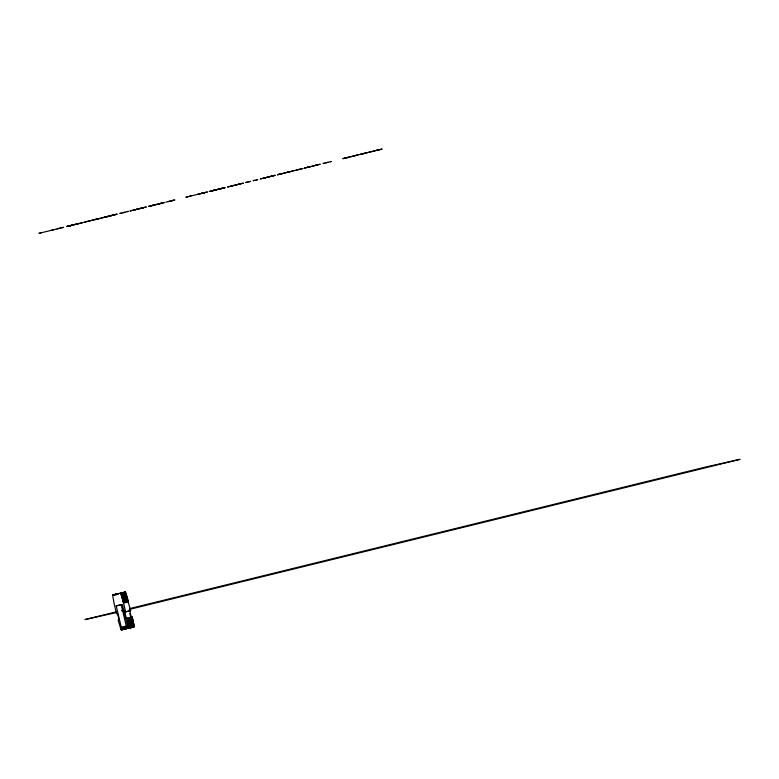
<?xml version="1.0" encoding="UTF-8"?>
<svg xmlns="http://www.w3.org/2000/svg" width="779" height="779" viewBox="0 0 779 779"><rect width="100%" height="100%" fill="white"/><g stroke="black" fill="none" stroke-linecap="round" stroke-linejoin="round"><path stroke-width="1.17" d="M116.207 605.906L122.322 604.533L127.766 626.657L128.827 628.322L127.211 618.107L126.315 618.312L124.776 612.051L130.668 610.619L125.273 592.03L112.838 594.893L112.702 595.594L114.289 604.387L116.616 613.871L117.512 613.677L119.051 619.938L118.155 620.133L120.745 628.838L121.875 629.87L116.207 605.906L121.203 604.679L126.87 628.643L125.994 628.176M133.112 626.608C135.361 627.046 132.352 619.071 132.206 616.88L131.31 617.085L129.772 610.824L124.776 612.051M125.273 592.03L112.721 595.166M345.681 157.962L346.674 157.709M77.686 223.836L78.212 223.719L74.648 224.605M288.23 172.091L288.746 171.974L277.431 174.759L278.609 174.457M104.357 217.292L116.977 214.186L111.67 215.501M217.896 189.365L224.985 187.642L217.643 189.463M272.387 175.996L271.189 176.297M114.085 214.907L112.478 215.306M220.496 188.752L222.093 188.352M327.443 162.451L323.022 163.532L324.483 163.201M346.431 157.806L348.194 157.368M76.693 224.089L67.179 226.416L70.879 225.501M68.075 226.202L66.887 226.504L82.447 222.687M77.121 223.992L83.392 222.453M98.787 218.636L87.121 221.499M134.913 209.765L133.793 210.048L135.575 209.619M124.815 212.248L122.556 212.794M265.191 177.748L263.37 178.206L265.522 177.69M281.034 173.873L277.684 174.681L282.573 173.493M281.423 173.756L280.382 174.019L281.531 173.756M287.655 172.247L289.876 171.701M308.601 167.076L307.179 167.436L309.536 166.872M315.953 165.294L317.18 164.982L315.271 165.44M328.037 162.305L325.778 162.85M343.432 158.507L357.97 154.943L355.75 155.479M345.623 157.991L342.809 158.663L359.002 154.709M353.724 155.985L354.786 155.722L353.315 156.082M361.388 154.135L379.753 149.568M71.035 225.482L69.906 225.764L72.038 225.238M76.128 224.235L77.725 223.846L76.556 224.109M106.022 216.864L104.24 217.312L116.977 214.186M68.834 226.007L71.989 225.248M107.638 216.474L101.173 218.071L107.521 216.523M136.9 209.269L132.742 210.281M141.291 208.217L143.385 207.691L140.288 208.441M159.529 203.738L161.565 203.222L158.653 203.932M202.267 193.221L207.477 191.955L200.622 193.611M214.79 190.134L209.181 191.517L217.672 189.453M106.83 216.659L108.583 216.241M109.635 216.007L113.812 214.965M127.464 211.596L119.81 213.475L121.261 213.144M136.432 209.395L138.38 208.908M139.275 208.714L146.374 206.961L136.276 209.454M156.053 204.565L148.565 206.416L154.836 204.896M172.86 200.466L174.847 199.969M197.379 194.419L201.907 193.299L201.264 193.455M216.591 189.687L212.248 190.767L224.985 187.642M235.628 185.003L230.331 186.308M236.3 184.876L243.408 183.114L227.517 186.999L229.542 186.551M267.509 177.174L260.244 178.975L267.324 177.242M268.424 176.979L275.201 175.304L269.281 176.745M301.006 168.975L302.992 168.478M311.668 166.326L304.18 168.176L310.996 166.521M312.7 166.102L320.247 164.233L310.451 166.648M327.501 162.431L330.686 161.652M50.703 230.487L53.878 229.708M57.062 228.88L63.586 227.322L61.59 227.77M95.087 219.551L100.608 218.227L84.336 222.181L86.333 221.733M127.22 211.654L128.418 211.362L127.941 211.479M138.253 208.947L139.918 208.529M155.917 204.595L164.632 202.482L151.564 205.685L153.921 205.12M174.292 200.115L165.781 202.18M199.278 193.932L185.869 197.223L187.856 196.785M235.19 185.12L237.05 184.662M266.798 177.378L274.753 175.402M282.144 173.61L302.437 168.615M292.982 170.942L289.788 171.701M330.442 161.701L331.377 161.477M365.254 153.181L359.927 154.446L370.726 151.808M375.945 150.513L382.138 149.032L370.979 151.759M198.596 194.098L205.12 192.501L202.852 193.056M299.282 169.394L296.254 170.114M111.017 215.637L111.962 215.413M136.598 209.376L129.918 210.973L131.924 210.525M112.789 594.932L117.833 593.666M112.741 595.029L117.736 593.802M120.278 593.257L125.351 592.098M112.702 595.36L117.697 594.124M120.355 593.325L125.438 592.206M115.691 594.854L117.697 594.367M120.453 593.432L125.546 592.371M120.55 593.598L125.653 592.585M120.667 593.812L125.779 592.848M120.784 594.075L125.916 593.16M120.92 594.387L126.052 593.51M121.057 594.737L126.198 593.91M121.212 595.137L126.364 594.348M121.368 595.575L121.534 596.052L126.519 594.825M121.534 596.052L121.699 596.568L126.695 595.331M121.699 596.568L121.875 597.113L126.87 595.886M121.875 597.113L122.05 597.688L127.045 596.461M122.05 597.688L122.235 598.301L127.23 597.074M122.235 598.301L122.42 598.934L127.415 597.707M122.42 598.934L122.605 599.587L127.6 598.36M122.605 599.587L122.79 600.268L127.785 599.041M122.79 600.268L122.975 600.95L127.97 599.723M122.975 600.95L123.16 601.651L128.155 600.424M123.16 601.651L123.345 602.362L128.331 601.135M123.345 602.362L123.52 603.082L128.516 601.855M116.85 611.739L84.96 619.578L116.353 612.557M121.582 610.58L123.939 609.996M129.85 608.545L706.339 466.855L740.05 459.318L129.304 609.421M122.215 611.164L124.582 610.58M126.315 618.312L132.206 616.88M127.386 618.828L132.372 617.601M127.552 619.539L132.547 618.312M127.717 620.24L132.703 619.013M127.873 620.941L132.858 619.714M128.019 621.623L133.014 620.396M128.155 622.294L133.151 621.067M128.292 622.937L133.277 621.71M128.408 623.56L133.404 622.333M128.516 624.154L133.511 622.927M128.613 624.719L133.608 623.492M128.701 625.255L133.696 624.028M121.475 627.319L126.461 626.092M128.778 625.751L133.774 624.524M121.553 627.679L126.549 626.452M121.641 628.03L126.626 626.803M128.847 626.209L133.832 624.982M121.709 628.371L126.704 627.144M128.895 626.628L133.891 625.401M121.767 628.682L126.763 627.455M128.934 627.007L133.92 625.78M121.826 628.974L126.811 627.747M128.954 627.338L133.949 626.112M121.865 629.228L126.86 628.001M121.115 629.617L126.889 628.225M128.963 627.621L133.959 626.394M121.222 629.783L126.899 628.4M128.194 628.04L133.959 626.637M121.31 629.89L126.899 628.536L121.388 629.958M128.262 628.205L133.949 626.822M128.321 628.322L133.92 626.959M128.408 628.41L133.871 627.056M287.091 172.363L288.327 172.062M300.84 169.004L299.185 169.394M172.695 200.505L171.039 200.885M214.673 190.183L212.365 190.748M219.97 188.859L221.82 188.411M253.107 180.709L257.771 179.598L256.32 179.92M253.379 180.64L254.83 180.319M247.586 182.101L245.599 182.549L250.487 181.39L248.491 181.838M189.297 196.386L189.979 196.24M190.203 196.181L191.059 195.996M173.59 200.252L168.108 201.605M60.548 228.072L38.95 233.34L40.946 232.892M129.772 610.824L130.668 610.619M129.801 613.453L130.638 616.841M123.52 603.082L125.672 611.846M240.487 183.834L238.871 184.233L240.487 183.834M231.324 186.074L232.736 185.743L231.324 186.074"/></g></svg>
